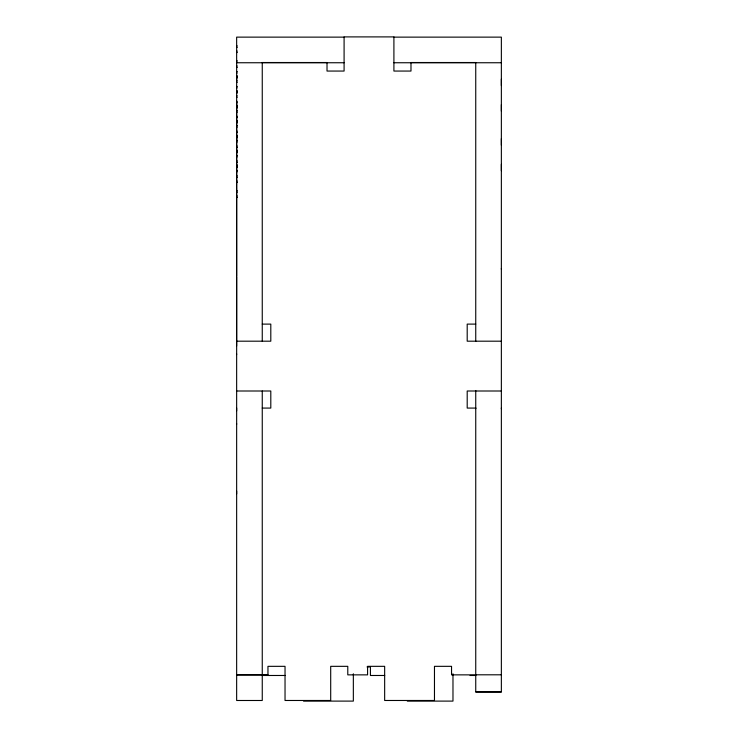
<?xml version="1.0" encoding="UTF-8"?>
<svg xmlns="http://www.w3.org/2000/svg" width="738" height="738" viewBox="0 0 738 738"><rect width="100%" height="100%" fill="white"/><g stroke="black" fill="none" stroke-linecap="round" stroke-linejoin="round"><path stroke-width="1.11" d="M236.64 410.983L236.64 407.966M236.64 346.048L236.649 277.018M236.64 276.316L236.649 102.231M501.351 111.17L501.36 104.648M501.351 85.562L501.36 79.031M236.649 79.031L236.64 80.94L237.258 80.94M236.649 104.648L236.64 106.549L237.258 106.549M236.64 354.572L236.64 353.88M236.64 424.313L236.64 423.621M475.742 408.658L475.742 407.966M501.36 268.494L501.36 269.185M501.36 407.966L501.36 408.658M344.092 37.131L236.649 37.131L236.649 700.491L262.258 700.491L262.258 391.002M393.907 37.131L501.36 37.131L501.36 691.949L475.742 691.949L475.742 390.476M236.649 45.931L237.267 45.931M236.649 51.125L237.267 51.125M236.649 60.839L237.267 60.839M236.649 62.748L344.092 62.748M393.907 62.748L501.36 62.748M236.649 66.033L237.267 66.033M236.649 71.549L237.267 71.549M236.649 75.746L237.267 75.746M236.649 76.734L237.267 76.734M236.649 86.457L237.267 86.457M236.64 90.654L237.258 90.654M236.649 91.641L237.267 91.641M236.64 95.848L237.258 95.848M236.649 101.364L237.267 101.364M236.64 105.562L237.258 105.562M236.64 110.755L237.258 110.746M236.64 116.272L237.258 116.272M236.64 120.469L237.258 120.469M236.64 121.456L237.258 121.456M236.64 125.654L237.258 125.654M236.64 131.179L237.258 131.17M236.64 135.377L237.258 135.377M236.64 136.364L237.258 136.364M237.267 140.561L236.649 140.561L236.64 138.661M236.64 146.078L237.258 146.078M236.649 150.284L237.267 150.284M236.64 151.272L237.258 151.272M236.649 155.469L237.267 155.469M236.64 160.985L237.258 160.985M236.64 162.369L237.258 162.369M236.649 165.192L237.267 165.192M237.267 166.179L236.649 166.179L236.64 164.279M236.649 170.377L237.267 170.377M236.649 175.893L237.267 175.893M236.649 181.087L237.267 181.087M236.649 190.801L237.267 190.801M236.649 195.994L237.267 195.994M262.258 324.111L270.8 324.111L270.8 341.187L236.64 341.187M475.742 324.111L467.2 324.111L467.2 341.187L501.36 341.187M236.64 391.002L270.8 391.002L270.8 408.077L262.258 408.077M501.36 391.002L467.2 391.002L467.2 408.077L475.742 408.077M367.007 666.94L370.421 666.94L370.421 675.482L384.719 675.482M236.649 674.864L267.959 674.864L267.959 666.331L285.034 666.331L285.034 700.482L330.698 700.482L330.698 666.331L347.782 666.331L347.782 674.864L367.579 674.864L367.579 666.331L384.655 666.331L384.655 700.482L434.47 700.482L434.47 666.331L451.545 666.331L451.545 674.864L475.742 674.864M475.742 674.8L501.36 674.8M236.649 674.873L267.959 674.864M262.258 675.482L285.302 675.482M470.051 675.482L475.742 675.482M475.742 691.884L501.36 691.884M303.53 701.1L353.345 701.1L353.345 673.776M407.302 701.1L452.975 701.1L452.975 673.776M236.649 47.315L237.258 47.315M236.649 52.509L237.258 52.509M236.649 62.223L237.258 62.223M236.649 67.416L237.258 67.416M236.649 72.933L237.258 72.933M236.649 77.13L237.258 77.13M236.649 78.117L237.258 78.117M236.64 82.324L237.258 82.324M236.649 87.84L237.258 87.84M236.64 92.038L237.258 92.038M236.649 93.025L237.258 93.025M236.64 97.231L237.258 97.231M236.649 102.748L237.258 102.748M236.64 106.945L237.258 106.945M236.64 107.933L237.258 107.933M236.64 112.139L237.258 112.139M236.64 117.656L237.258 117.656M236.64 121.853L237.258 121.853M236.64 122.84L237.258 122.84M236.64 127.037L237.258 127.047M236.64 132.563L237.258 132.563M236.64 136.761L237.258 136.761M236.64 137.748L237.258 137.748M236.649 141.945L237.258 141.945M236.64 147.462L237.258 147.471M236.649 151.668L237.258 151.668M236.64 152.655L237.258 152.655M236.649 156.853L237.258 156.853M236.649 166.576L237.258 166.576M236.649 167.563L237.258 167.563M236.649 171.76L237.258 171.76M236.649 177.277L237.258 177.277M236.649 182.471L237.258 182.471M236.649 192.184L237.258 192.184M236.649 197.378L237.258 197.378M501.351 138.661L501.36 145.192M501.351 164.279L501.36 170.801M236.64 491.038L236.649 493.934M475.742 341.454L475.742 62.518L410.983 62.518L410.983 71.06L393.907 71.06L393.907 36.9L344.092 36.9L344.092 71.06L327.017 71.06L327.017 62.518L262.258 62.518L262.258 341.187"/></g></svg>
